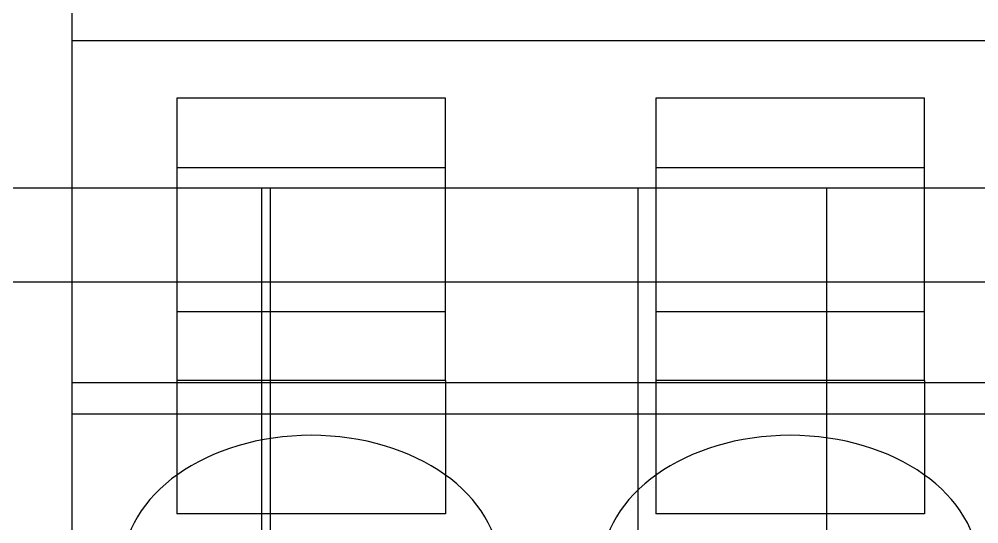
# Model space of a CAD drawing. Extents: x 0 to 171, y 0 to 233.
# Drawn here: x 46.13 to 56.25, y 20.32 to 25.64 of the extents above; entities that cross this region are included whole.
import ezdxf

# ---------------------------------------------------------------- set-up
doc = ezdxf.new("R2010")
doc.units = 0
doc.layers.add('-15N-THT. THIẾT BỊ ĐÓNG MỞ', color=40, linetype='CONTINUOUS')

# ---------------------------------------------------------------- blocks, each defined once
blk = doc.blocks.new('06 - N - SC VSD CHIẾU TRÊN ATV630U75~D11N4')
at = {"layer": '-15N-THT. THIẾT BỊ ĐÓNG MỞ'}
for p, q in [((-38.814, -200.653), (-38.814, -217.492)), ((39.504, -207.595), (-38.814, -207.595)), ((-37.706, -208.199), (-37.706, -212.586)), ((-34.872, -208.199), (-37.706, -208.199)), ((-34.872, -210.449), (-34.872, -208.199)), ((-32.655, -208.199), (-32.655, -212.586)), ((-29.822, -208.199), (-32.655, -208.199)), ((-29.822, -210.449), (-29.822, -208.199)), ((-37.706, -208.93), (-34.872, -208.93)), ((-37.706, -208.93), (-37.706, -208.93)), ((-37.706, -208.93), (-37.706, -208.93)), ((-34.872, -208.93), (-34.872, -208.93)), ((-34.872, -208.93), (-34.872, -208.93)), ((-32.655, -208.93), (-29.822, -208.93)), ((-32.655, -208.93), (-32.655, -208.93)), ((-29.822, -208.93), (-29.822, -208.93)), ((-42.407, -209.144), (66.759, -209.144)), ((-36.808, -225.052), (-36.808, -209.144)), ((-36.719, -225.052), (-36.719, -209.144)), ((-32.841, -225.052), (-32.841, -209.144)), ((-30.854, -209.144), (-30.854, -209.144)), ((-30.854, -225.052), (-30.854, -209.144)), ((-66.607, -210.138), (66.607, -210.138)), ((-37.706, -210.449), (-34.872, -210.449)), ((-34.872, -211.18), (-34.872, -210.449)), ((-32.655, -210.449), (-29.822, -210.449)), ((-29.822, -211.18), (-29.822, -210.449)), ((-38.814, -211.199), (31.895, -211.199)), ((-34.872, -211.18), (-37.706, -211.18)), ((-34.872, -211.18), (-34.872, -212.586)), ((-29.822, -211.18), (-32.655, -211.18)), ((-29.822, -211.18), (-29.822, -212.586)), ((-38.814, -211.532), (-23.662, -211.532)), ((-34.872, -212.586), (-37.706, -212.586)), ((-29.822, -212.586), (-32.655, -212.586))]:
    blk.add_line(p, q, dxfattribs=at)
for centre in [(-36.289, -213.163), (-31.238, -213.163)]:
    blk.add_ellipse(centre, major_axis=(-1.988, 0), ratio=0.707107, start_param=3.141593, end_param=6.283185, dxfattribs=at)

msp = doc.modelspace()

# ---------------------------------------------------------------- block references
msp.add_blockref('06 - N - SC VSD CHIẾU TRÊN ATV630U75~D11N4', (85.5, 233.007))

doc.saveas('drawing.dxf')
